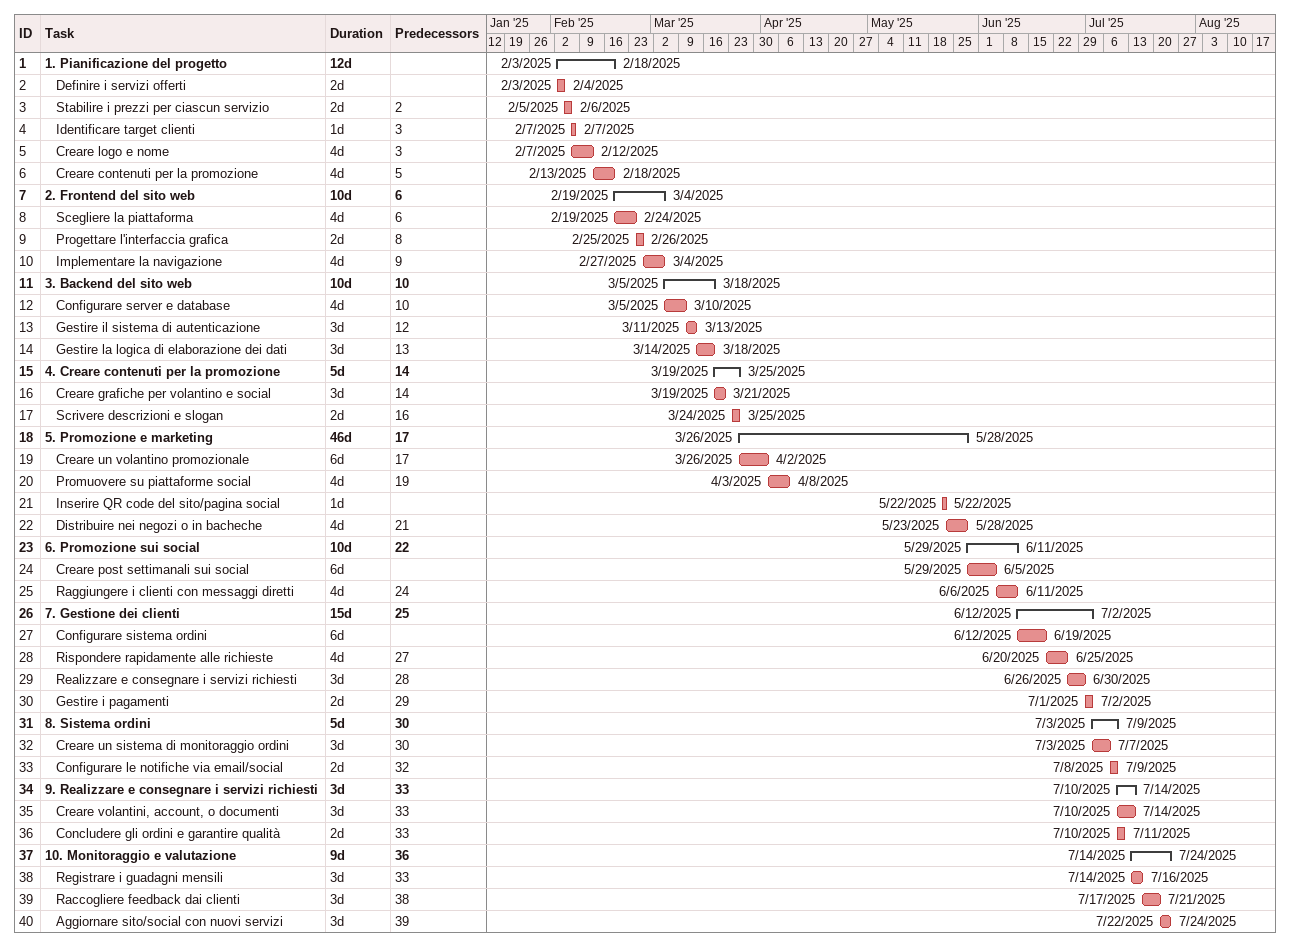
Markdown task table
| ID | Level | Task | Duration | Start | Finish | Predecessors |
|---|---|---|---|---|---|---|
| 1 | 1 | **1. Pianificazione del progetto** | 12d | 2025-02-03 | 2025-02-18 |  |
| 2 | 2 | Definire i servizi offerti | 2d | 2025-02-03 | 2025-02-04 |  |
| 3 | 2 | Stabilire i prezzi per ciascun servizio | 2d | 2025-02-05 | 2025-02-06 | 2 |
| 4 | 2 | Identificare target clienti | 1d | 2025-02-07 | 2025-02-07 | 3 |
| 5 | 2 | Creare logo e nome | 4d | 2025-02-07 | 2025-02-12 | 3 |
| 6 | 2 | Creare contenuti per la promozione | 4d | 2025-02-13 | 2025-02-18 | 5 |
| 7 | 1 | **2. Frontend del sito web** | 10d | 2025-02-19 | 2025-03-04 | 6 |
| 8 | 2 | Scegliere la piattaforma | 4d | 2025-02-19 | 2025-02-24 | 6 |
| 9 | 2 | Progettare l'interfaccia grafica | 2d | 2025-02-25 | 2025-02-26 | 8 |
| 10 | 2 | Implementare la navigazione | 4d | 2025-02-27 | 2025-03-04 | 9 |
| 11 | 1 | **3. Backend del sito web** | 10d | 2025-03-05 | 2025-03-18 | 10 |
| 12 | 2 | Configurare server e database | 4d | 2025-03-05 | 2025-03-10 | 10 |
| 13 | 2 | Gestire il sistema di autenticazione | 3d | 2025-03-11 | 2025-03-13 | 12 |
| 14 | 2 | Gestire la logica di elaborazione dei dati | 3d | 2025-03-14 | 2025-03-18 | 13 |
| 15 | 1 | **4. Creare contenuti per la promozione** | 5d | 2025-03-19 | 2025-03-25 | 14 |
| 16 | 2 | Creare grafiche per volantino e social | 3d | 2025-03-19 | 2025-03-21 | 14 |
| 17 | 2 | Scrivere descrizioni e slogan | 2d | 2025-03-24 | 2025-03-25 | 16 |
| 18 | 1 | **5. Promozione e marketing** | 46d | 2025-03-26 | 2025-05-28 | 17 |
| 19 | 2 | Creare un volantino promozionale | 6d | 2025-03-26 | 2025-04-02 | 17 |
| 20 | 2 | Promuovere su piattaforme social | 4d | 2025-04-03 | 2025-04-08 | 19 |
| 21 | 2 | Inserire QR code del sito/pagina social | 1d | 2025-05-22 | 2025-05-22 |  |
| 22 | 2 | Distribuire nei negozi o in bacheche | 4d | 2025-05-23 | 2025-05-28 | 21 |
| 23 | 1 | **6. Promozione sui social** | 10d | 2025-05-29 | 2025-06-11 | 22 |
| 24 | 2 | Creare post settimanali sui social | 6d | 2025-05-29 | 2025-06-05 |  |
| 25 | 2 | Raggiungere i clienti con messaggi diretti | 4d | 2025-06-06 | 2025-06-11 | 24 |
| 26 | 1 | **7. Gestione dei clienti** | 15d | 2025-06-12 | 2025-07-02 | 25 |
| 27 | 2 | Configurare sistema ordini | 6d | 2025-06-12 | 2025-06-19 |  |
| 28 | 2 | Rispondere rapidamente alle richieste | 4d | 2025-06-20 | 2025-06-25 | 27 |
| 29 | 2 | Realizzare e consegnare i servizi richiesti | 3d | 2025-06-26 | 2025-06-30 | 28 |
| 30 | 2 | Gestire i pagamenti | 2d | 2025-07-01 | 2025-07-02 | 29 |
| 31 | 1 | **8. Sistema ordini** | 5d | 2025-07-03 | 2025-07-09 | 30 |
| 32 | 2 | Creare un sistema di monitoraggio ordini | 3d | 2025-07-03 | 2025-07-07 | 30 |
| 33 | 2 | Configurare le notifiche via email/social | 2d | 2025-07-08 | 2025-07-09 | 32 |
| 34 | 1 | **9. Realizzare e consegnare i servizi richiesti** | 3d | 2025-07-10 | 2025-07-14 | 33 |
| 35 | 2 | Creare volantini, account, o documenti | 3d | 2025-07-10 | 2025-07-14 | 33 |
| 36 | 2 | Concludere gli ordini e garantire qualità | 2d | 2025-07-10 | 2025-07-11 | 33 |
| 37 | 1 | **10. Monitoraggio e valutazione** | 9d | 2025-07-14 | 2025-07-24 | 36 |
| 38 | 2 | Registrare i guadagni mensili | 3d | 2025-07-14 | 2025-07-16 | 33 |
| 39 | 2 | Raccogliere feedback dai clienti | 3d | 2025-07-17 | 2025-07-21 | 38 |
| 40 | 2 | Aggiornare sito/social con nuovi servizi | 3d | 2025-07-22 | 2025-07-24 | 39 |
